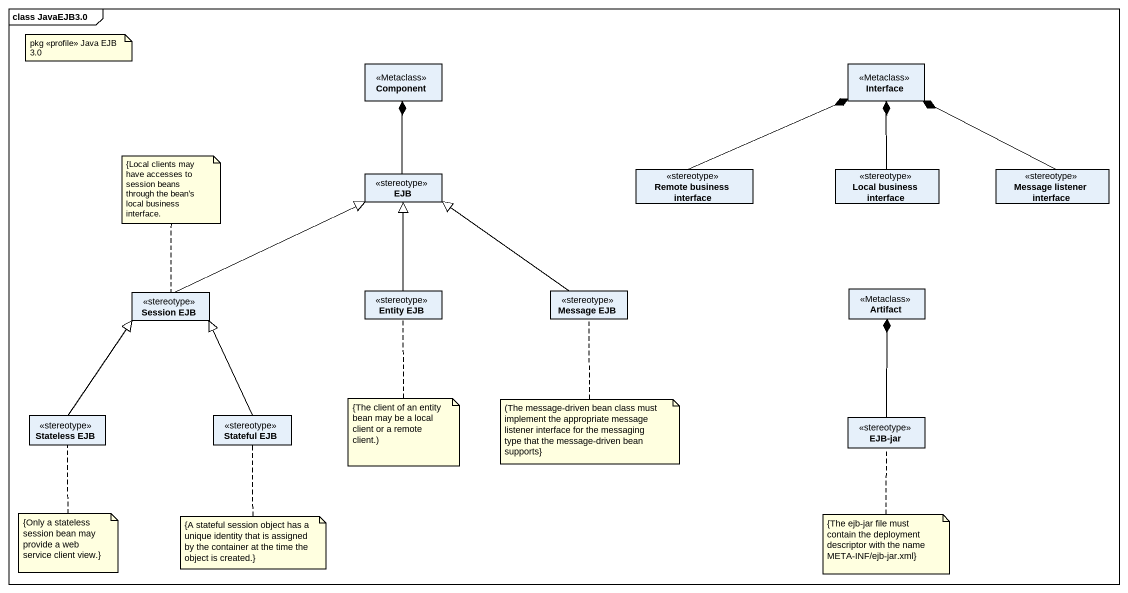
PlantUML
@startuml
mainframe class JavaEJB3.0
hide circle
hide empty members
class "Component" as Component_ <<Metaclass>>
class "Interface" as Interface_ <<Metaclass>>
class EJB <<stereotype>>
class "Remote business interface" as Remote_business_interface <<stereotype>>
class "Local business interface" as Local_business_interface <<stereotype>>
class "Message listener interface" as Message_listener_interface <<stereotype>>
class "Session EJB" as Session_EJB <<stereotype>>
class "Entity EJB" as Entity_EJB <<stereotype>>
class "Message EJB" as Message_EJB <<stereotype>>
class "Artifact" as Artifact_ <<Metaclass>>
class "Stateless EJB" as Stateless_EJB <<stereotype>>
class "Stateful EJB" as Stateful_EJB <<stereotype>>
class "EJB-jar" as EJB_jar <<stereotype>>
EJB -up-* Component_
Remote_business_interface -right-* Interface_
Local_business_interface -up-* Interface_
Message_listener_interface -up-* Interface_
Session_EJB -right-|> EJB
Entity_EJB -up-|> EJB
Message_EJB -up-|> EJB
Stateless_EJB -up-|> Session_EJB
Stateful_EJB -up-|> Session_EJB
EJB_jar -up-* Artifact_
note as N1
  pkg <<profile>> Java EJB 3.0
end note
note top of Session_EJB : {Local clients may have accesses to session beans through the bean's local business interface.
note bottom of Entity_EJB : {The client of an entity bean may be a local client or a remote client.)
note bottom of Message_EJB : (The message-driven bean class must implement the appropriate message listener interface for the messaging type that the message-driven bean supports}
note bottom of Stateless_EJB : {Only a stateless session bean may provide a web service client view.}
note bottom of Stateful_EJB : {A stateful session object has a unique identity that is assigned by the container at the time the object is created.}
note bottom of EJB_jar : {The ejb-jar file must contain the deployment descriptor with the name META-INF/ejb-jar.xml}
@enduml
